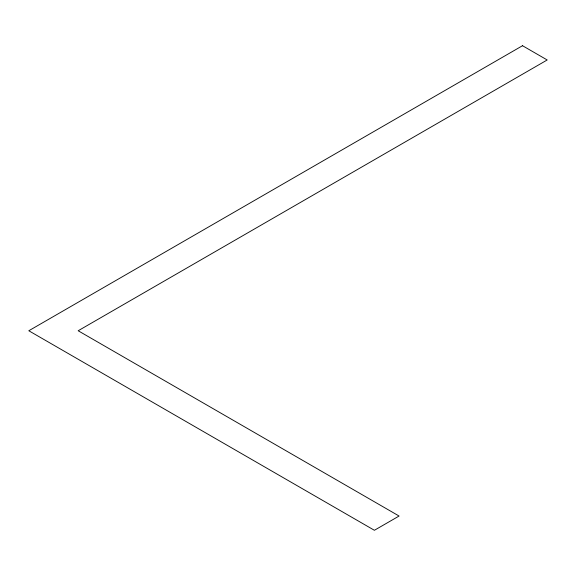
<?xml version="1.0" encoding="UTF-8"?>
<svg xmlns="http://www.w3.org/2000/svg" width="576" height="576" viewBox="0 0 576 576"><rect width="100%" height="100%" fill="white"/><g stroke="black" fill="none" stroke-linecap="round" stroke-linejoin="round"><path stroke-width="0.86" d="M522.511 45.713L28.8 330.754L374.4 530.287L399.089 516.031L78.17 330.754L547.2 59.969L522.511 45.713"/></g></svg>
